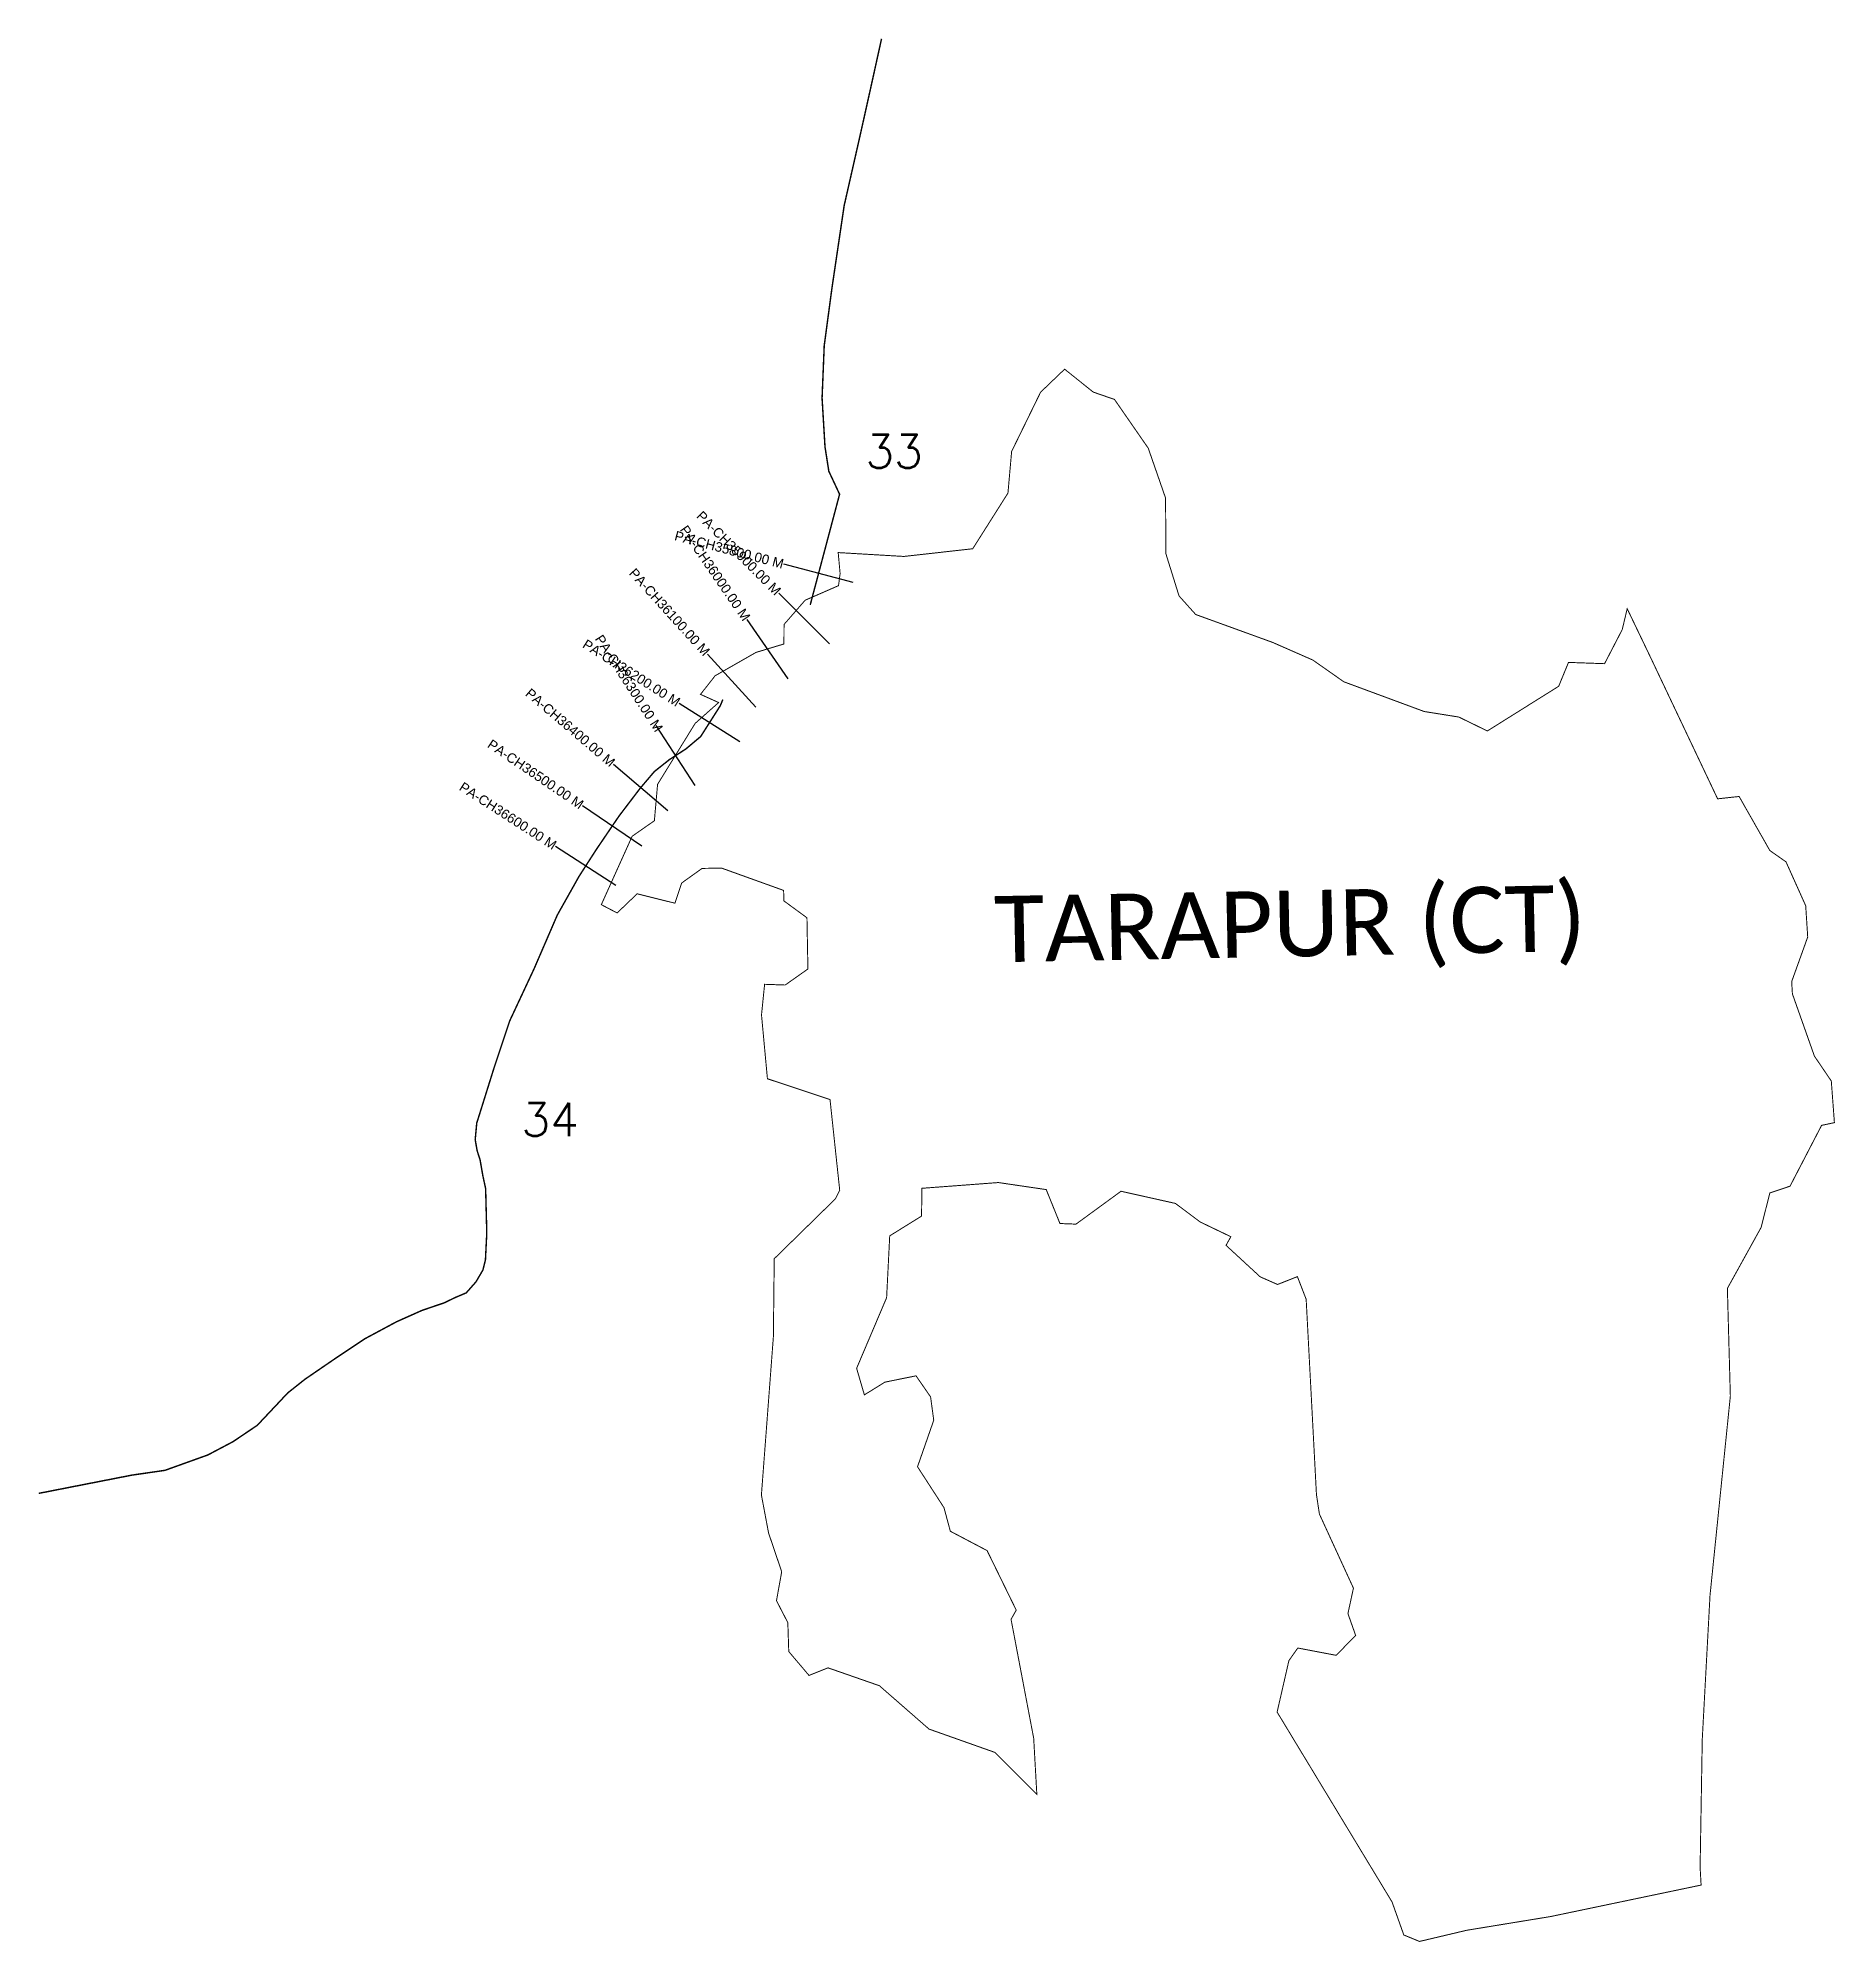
# Model space of a CAD drawing. Header units: metres. Extents: x 255412 to 259168, y 2195346 to 2199325.
import ezdxf
from ezdxf.enums import TextEntityAlignment as Align

# ---------------------------------------------------------------- set-up
doc = ezdxf.new("R2010")
doc.units = ezdxf.units.M
for name, color, linetype in [('CS', 134, 'Continuous'), ('CSMark', 6, 'Continuous'), ('NATURALLY PROTECTED', 3, 'Continuous'), ('VILLAGE NAME', 250, 'Continuous')]:
    doc.layers.add(name, color=color, linetype=linetype)
doc.styles.add('DynamicDimensions', font='arial.ttf')
doc.styles.get("Standard").update_dxf_attribs({"font": 'simplex.shx'})

msp = doc.modelspace()

# ---------------------------------------------------------------- linework, layer by layer
at = {"color": 6, "const_width": 2, "flags": 128}
msp.add_lwpolyline([(257084.5, 2198249.8), (257221.8, 2198241.7), (257365.7, 2198257.8), (257439.3, 2198374.1), (257447, 2198461.1), (257507.5, 2198584.9), (257557.8, 2198633.1), (257617.5, 2198585.2), (257662, 2198569.8), (257732.5, 2198468), (257768.7, 2198363.9), (257769.5, 2198247.1), (257796.9, 2198159.2), (257831.7, 2198120.4), (257992.7, 2198062), (258076.5, 2198025.2), (258141.3, 2197979.8), (258309.2, 2197917.7), (258381.7, 2197906.1), (258441.3, 2197877), (258590.4, 2197970.4), (258610.9, 2198020.3), (258686.3, 2198017.6), (258723.2, 2198088.8), (258733.6, 2198132.5), (258783.6, 2198028.3), (258922.6, 2197735.2), (258967.5, 2197740.1), (259031.8, 2197627.1), (259065.5, 2197603.5), (259106.7, 2197511.8), (259110.9, 2197446.4), (259077.4, 2197353.3), (259078.9, 2197327.6), (259124.9, 2197197.5), (259160.2, 2197145.5), (259166.7, 2197058.5), (259139.9, 2197052.8), (259074, 2196925.8), (259031.8, 2196911.6), (259013.5, 2196839.5), (258943, 2196712.1), (258949.2, 2196487), (258906.7, 2196070.5), (258890.5, 2195769.9), (258886, 2195502.2), (258888.1, 2195465.2), (258573.9, 2195399.5), (258398.5, 2195370.8), (258299.5, 2195347.4), (258266.7, 2195360.9), (258242.1, 2195430), (258001.9, 2195826.7), (258026.5, 2195934.2), (258045.1, 2195960.6), (258125.4, 2195945.3), (258166, 2195987), (258149.9, 2196032.5), (258161.4, 2196085.7), (258090.3, 2196240.5), (258084.1, 2196281.4), (258062.6, 2196689.4), (258044.3, 2196736.7), (258002.8, 2196720.3), (257966.5, 2196736.3), (257895.1, 2196802.1), (257905.2, 2196820.1), (257841.1, 2196850.9), (257789.3, 2196889.7), (257675.6, 2196915.1), (257581.5, 2196846.4), (257548, 2196847.7), (257519.3, 2196918.6), (257419.3, 2196933.3), (257259.5, 2196921.3), (257258.7, 2196863.2), (257192.2, 2196821.9), (257185.7, 2196692.7), (257123, 2196545.1), (257139.2, 2196489.6), (257182.1, 2196516.2), (257247.2, 2196529.4), (257277.6, 2196485.4), (257284.2, 2196436.6), (257250.3, 2196339.4), (257305.6, 2196253.9), (257318.9, 2196204.6), (257395.7, 2196164.2), (257456.6, 2196039.8), (257445.8, 2196020.5), (257493.1, 2195772), (257499.7, 2195654.7), (257411.6, 2195742.6), (257274.3, 2195791.2), (257170.6, 2195881.8), (257063.2, 2195919.2), (257023.5, 2195903.3), (256981.2, 2195953.2), (256979.2, 2196013.7), (256955.5, 2196059.5), (256966.4, 2196120), (256939, 2196200.9), (256924, 2196280.3), (256949, 2196610.7), (256950.8, 2196774.1), (257078.6, 2196899.2), (257087.7, 2196917.1), (257067.4, 2197106.8), (256936.6, 2197150.2), (256924.2, 2197283.6), (256930.7, 2197347.6), (256973.7, 2197346.1), (257021.2, 2197379.6), (257019.2, 2197486.6), (256971, 2197521.9), (256970.4, 2197543.8), (256840.9, 2197590.4), (256800, 2197589.8), (256757.4, 2197559.3), (256743.3, 2197517.1), (256664.2, 2197536.7), (256622.5, 2197496.7), (256589.4, 2197514), (256653.8, 2197656.9), (256700.3, 2197689.4), (256707, 2197765.5), (256785.5, 2197892.8), (256834.6, 2197936.4), (256796.7, 2197953.5), (256827.2, 2197992.3), (256912.7, 2198041.2), (256971.1, 2198058.8), (256971.3, 2198099.6), (257015.4, 2198150.2), (257085.2, 2198180.7), (257088.5, 2198206), (257084.5, 2198249.8)], dxfattribs=at)
at = {"layer": 'CS'}
for p, q in [((257116, 2198187), (256971, 2198225.5)), ((257066.6, 2198059.1), (256960.5, 2198165.1)), ((256979.7, 2197986.1), (256894.5, 2198109.6)), ((256912.2, 2197926.7), (256811.5, 2198037.8)), ((256878.7, 2197854), (256752.2, 2197934.6)), ((256785.6, 2197762.7), (256704.1, 2197888.6)), ((256728.7, 2197709.8), (256614.6, 2197807.2)), ((256674.2, 2197636.1), (256550, 2197720.3)), ((256619.8, 2197554.3), (256493.8, 2197635.5))]:
    msp.add_line(p, q, dxfattribs=at)
at = {"layer": 'NATURALLY PROTECTED', "const_width": 3, "flags": 128}
for points in [[(257175.1, 2199323.5), (257151.5, 2199216.6), (257129.2, 2199116.7), (257097, 2198975), (257071.5, 2198803), (257055.3, 2198682.3), (257050.8, 2198572.5), (257056.9, 2198470.9), (257064.9, 2198419.8), (257087.4, 2198371.7), (257026, 2198140.4)], [(256843.4, 2197942.6), (256838.1, 2197929.9), (256797.1, 2197865.4), (256766.1, 2197839.4), (256731.8, 2197817.2), (256700.4, 2197792.3), (256670.7, 2197757.4), (256626.4, 2197699.2), (256579, 2197629.4), (256542.8, 2197573.1), (256497.4, 2197492.3), (256448.7, 2197379.7), (256397.8, 2197270.9), (256365.6, 2197174.3), (256332.7, 2197069.3), (256329, 2197057.7), (256325.8, 2197022.6), (256330, 2196999.3), (256336, 2196980.7), (256341.7, 2196948), (256347.6, 2196920.6), (256350, 2196828.1), (256347.2, 2196771.6), (256342, 2196750.6), (256327.3, 2196725.7), (256307.1, 2196702.8), (256283.5, 2196692.8), (256261.5, 2196682.1), (256214.8, 2196666.2), (256161.6, 2196642.5), (256095.4, 2196607), (256033.3, 2196565.6), (255970.2, 2196522.4), (255933.8, 2196493.5), (255913.2, 2196471.5), (255870.3, 2196426), (255819.6, 2196391.8), (255767.1, 2196364.1), (255677.4, 2196331.9), (255608.3, 2196321.9), (255413.6, 2196283.8)]]:
    msp.add_lwpolyline(points, dxfattribs=at)

# ---------------------------------------------------------------- texts
at = {"char_height": 70, "attachment_point": 1}
for s, insert in [('33', (257141.2, 2198496.2)), ('34', (256422.4, 2197100.1))]:
    msp.add_mtext_dynamic_manual_height_columns(s, width=95.172, gutter_width=1, heights=[0], dxfattribs=dict(at, insert=insert))
at = {"layer": 'CSMark', "style": 'DynamicDimensions'}
for s, rotation, p in [('PA-CH35900.00 M', 315.0338, (256959.8, 2198165.8)), ('PA-CH35800.00 M', 345.1449, (256970, 2198225.7)), ('PA-CH36000.00 M', 304.5843, (256894, 2198110.4)), ('PA-CH36100.00 M', 312.1844, (256810.8, 2198038.6)), ('PA-CH36200.00 M', 327.5053, (256751.4, 2197935.2)), ('PA-CH36300.00 M', 302.9136, (256710.9, 2197878.2)), ('PA-CH36400.00 M', 319.5107, (256613.8, 2197807.9)), ('PA-CH36500.00 M', 325.8668, (256549.2, 2197720.9)), ('PA-CH36600.00 M', 327.1952, (256492.9, 2197636.1))]:
    msp.add_text(s, height=20, rotation=rotation, dxfattribs=at).set_placement(p, align=Align.MIDDLE_RIGHT)
at = {"layer": 'VILLAGE NAME', "insert": (257409.2, 2197531.7), "char_height": 138.249, "attachment_point": 1, "rotation": 1.1028}
msp.add_mtext_dynamic_manual_height_columns('{\\fCalibri|b0|i0|c0|p34;TARAPUR (CT)}', width=1451.037, gutter_width=691.2, heights=[0], dxfattribs=at)

doc.saveas('drawing.dxf')
